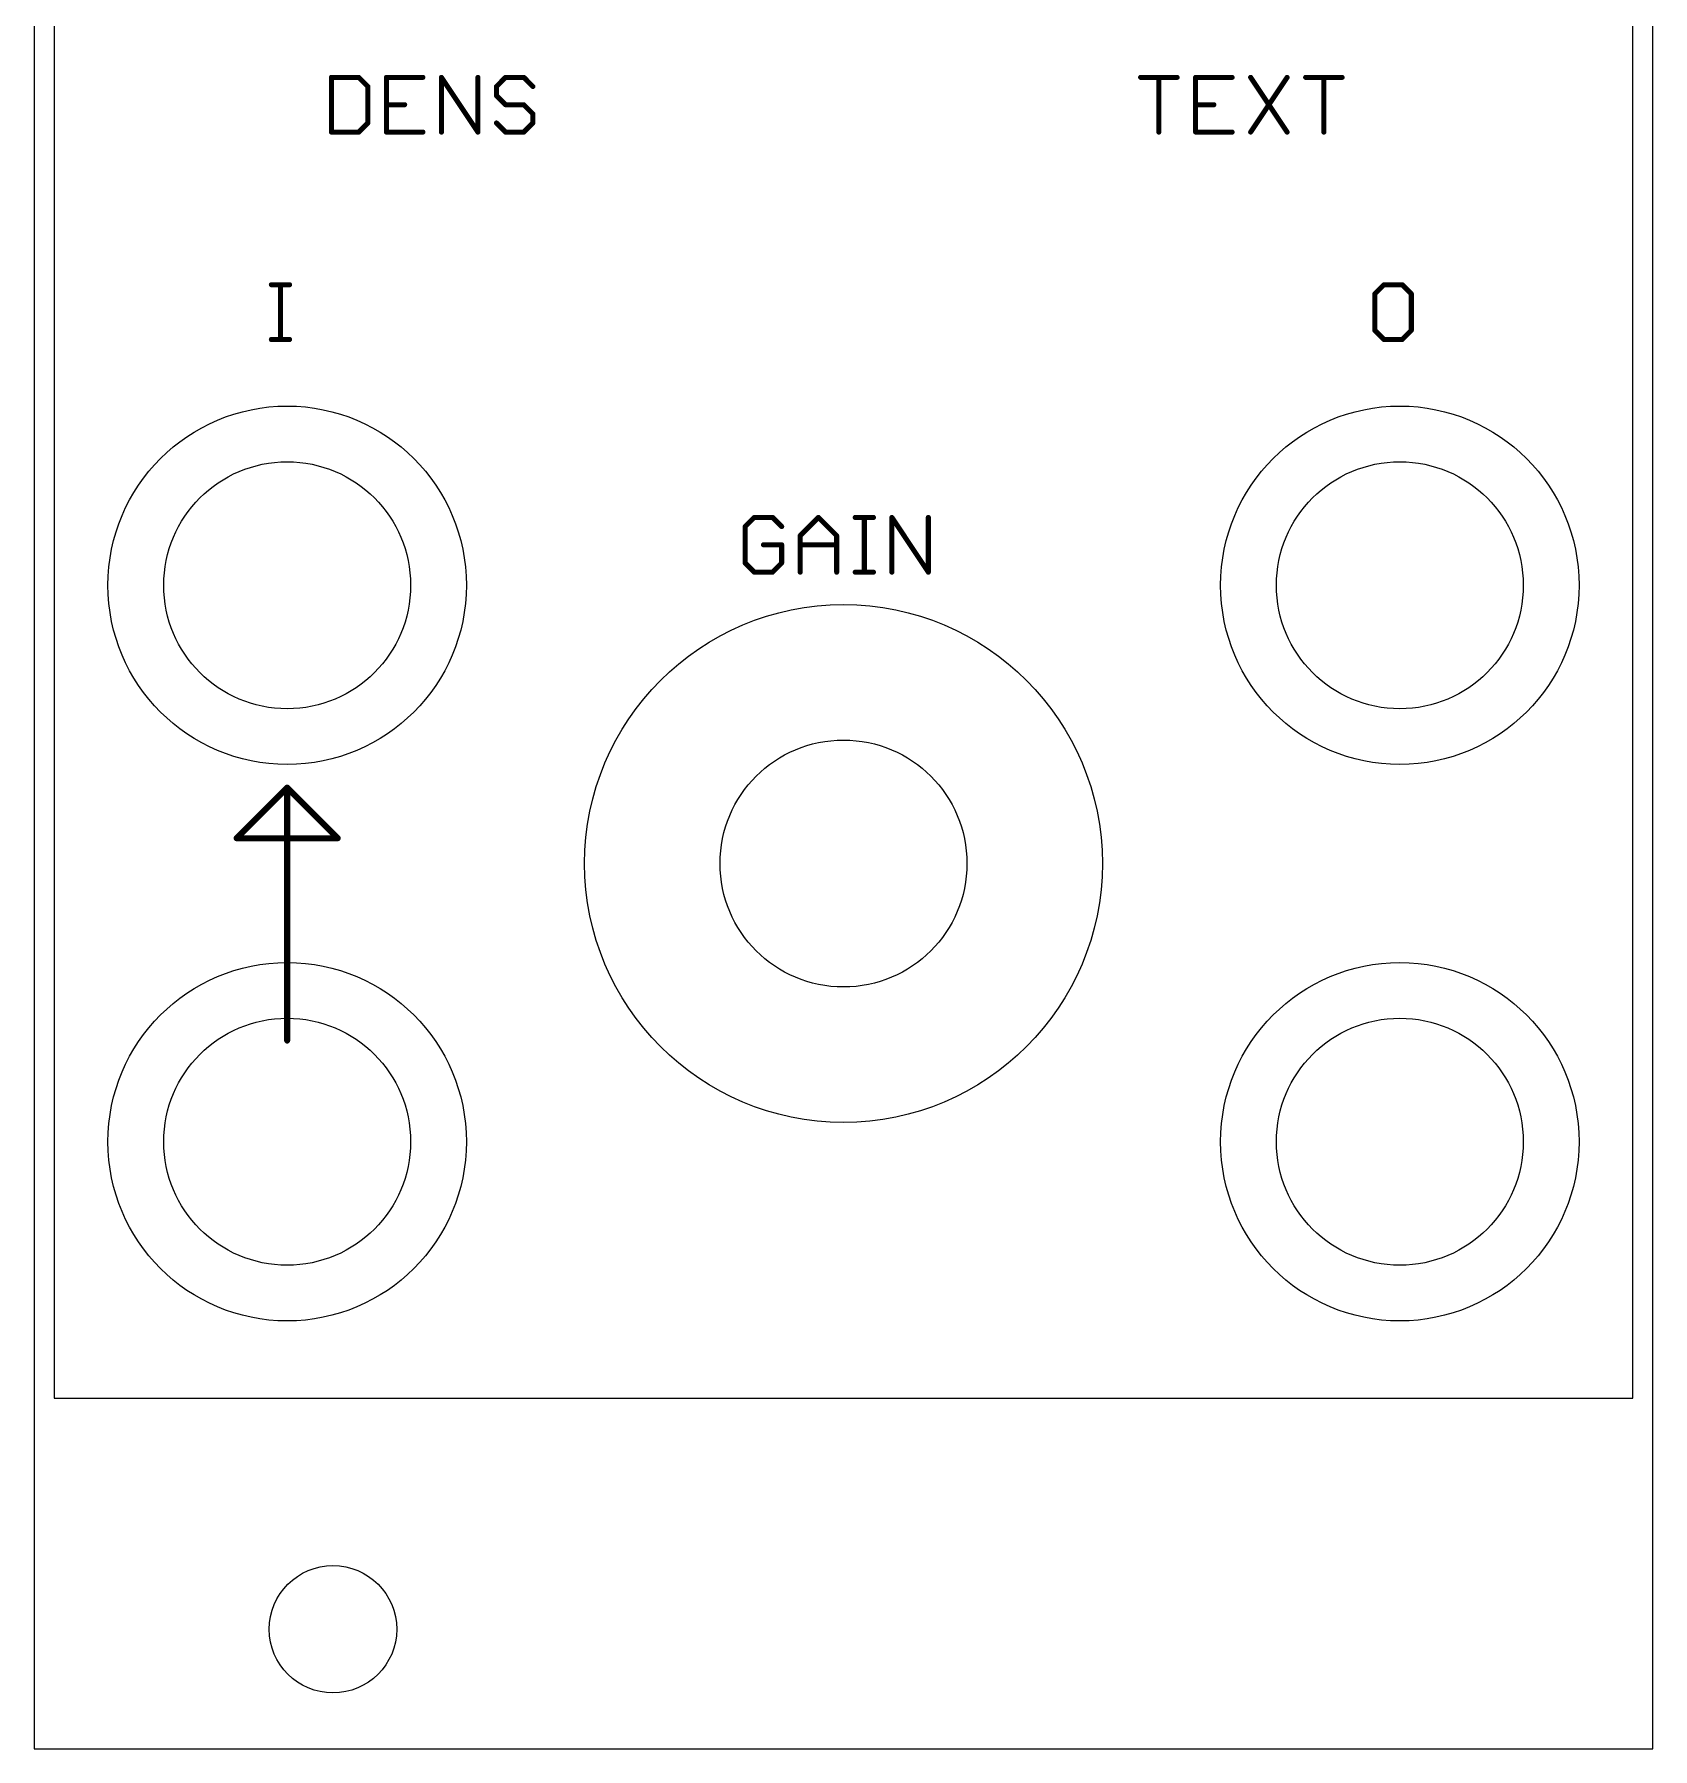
# Model space of a CAD drawing. Extents: x 0 to 41, y 0 to 128.
# Drawn here: x 0 to 40.64, y 0 to 43.04 of the extents above; entities that cross this region are included whole.
import ezdxf

# ---------------------------------------------------------------- set-up
doc = ezdxf.new("R2010")
doc.units = 0
doc.layers.add('20', color=7, linetype='CONTINUOUS')
doc.layers.add('25', color=253, linetype='CONTINUOUS')

msp = doc.modelspace()

# ---------------------------------------------------------------- linework, layer by layer
at = {"layer": '20'}
for p, q in [((0, 128.5), (0, 0)), ((40.64, 0), (40.64, 128.5)), ((0.5, 119.7), (0.5, 8.8)), ((40.14, 8.8), (40.14, 119.7)), ((0.5, 8.8), (40.14, 8.8)), ((0, 0), (40.64, 0))]:
    msp.add_line(p, q, dxfattribs=at)
for centre, radius in [((6.35, 29.21), 4.5), ((34.29, 29.21), 4.5), ((6.35, 29.21), 3.1), ((34.29, 29.21), 3.1), ((20.32, 22.225), 6.5), ((20.32, 22.225), 3.1), ((6.35, 15.24), 4.5), ((34.29, 15.24), 4.5), ((6.35, 15.24), 3.1), ((34.29, 15.24), 3.1), ((7.5, 3), 1.6)]:
    msp.add_circle(centre, radius, dxfattribs=at)
at = {"layer": '25'}
for points, const_width in [([(7.4611, 41.9627), (7.4611, 40.5885)], 0.127), ([(8.1482, 41.9627), (7.4611, 41.9627)], 0.127), ([(8.3773, 41.7336), (8.1482, 41.9627)], 0.127), ([(8.3773, 40.8175), (8.3773, 41.7336)], 0.127), ([(9.7584, 41.9627), (8.8423, 41.9627)], 0.127), ([(8.8423, 41.9627), (8.8423, 40.5885)], 0.127), ([(10.2235, 40.5885), (10.2235, 41.9627)], 0.127), ([(10.2235, 41.9627), (11.1396, 40.5885)], 0.127), ([(11.1396, 40.5885), (11.1396, 41.9627)], 0.127), ([(11.8337, 41.9627), (11.6047, 41.7336)], 0.127), ([(11.6047, 41.7336), (11.6047, 41.5046)], 0.127), ([(12.2918, 41.9627), (11.8337, 41.9627)], 0.127), ([(12.5208, 41.7336), (12.2918, 41.9627)], 0.127), ([(27.7811, 41.9627), (28.6973, 41.9627)], 0.127), ([(28.2392, 40.5885), (28.2392, 41.9627)], 0.127), ([(30.0784, 41.9627), (29.1623, 41.9627)], 0.127), ([(29.1623, 41.9627), (29.1623, 40.5885)], 0.127), ([(30.5435, 41.9627), (31.4596, 40.5885)], 0.127), ([(31.4596, 41.9627), (30.5435, 40.5885)], 0.127), ([(31.9247, 41.9627), (32.8408, 41.9627)], 0.127), ([(32.3827, 40.5885), (32.3827, 41.9627)], 0.127), ([(8.8423, 41.2756), (9.3004, 41.2756)], 0.127), ([(11.6047, 41.5046), (11.8337, 41.2756)], 0.127), ([(11.8337, 41.2756), (12.2918, 41.2756)], 0.127), ([(12.2918, 41.2756), (12.5208, 41.0466)], 0.127), ([(29.1623, 41.2756), (29.6204, 41.2756)], 0.127), ([(12.5208, 41.0466), (12.5208, 40.8175)], 0.127), ([(7.4611, 40.5885), (8.1482, 40.5885)], 0.127), ([(8.1482, 40.5885), (8.3773, 40.8175)], 0.127), ([(8.8423, 40.5885), (9.7584, 40.5885)], 0.127), ([(11.8337, 40.5885), (11.6047, 40.8175)], 0.127), ([(12.2918, 40.5885), (11.8337, 40.5885)], 0.127), ([(12.5208, 40.8175), (12.2918, 40.5885)], 0.127), ([(29.1623, 40.5885), (30.0784, 40.5885)], 0.127), ([(5.9531, 36.7557), (6.4112, 36.7557)], 0.127), ([(6.1821, 35.3815), (6.1821, 36.7557)], 0.127), ([(33.8919, 36.7557), (33.6629, 36.5266)], 0.127), ([(33.6629, 36.5266), (33.6629, 35.6105)], 0.127), ([(34.35, 36.7557), (33.8919, 36.7557)], 0.127), ([(34.579, 36.5266), (34.35, 36.7557)], 0.127), ([(34.579, 35.6105), (34.579, 36.5266)], 0.127), ([(5.9531, 35.3815), (6.4112, 35.3815)], 0.127), ([(33.6629, 35.6105), (33.8919, 35.3815)], 0.127), ([(33.8919, 35.3815), (34.35, 35.3815)], 0.127), ([(34.35, 35.3815), (34.579, 35.6105)], 0.127), ([(18.0804, 30.9137), (17.8513, 30.6846)], 0.127), ([(17.8513, 30.6846), (17.8513, 29.7685)], 0.127), ([(18.5384, 30.9137), (18.0804, 30.9137)], 0.127), ([(18.7675, 30.6846), (18.5384, 30.9137)], 0.127), ([(19.2325, 30.4556), (19.6906, 30.9137)], 0.127), ([(19.6906, 30.9137), (20.1486, 30.4556)], 0.127), ([(20.6137, 30.9137), (21.0718, 30.9137)], 0.127), ([(20.8427, 29.5395), (20.8427, 30.9137)], 0.127), ([(21.5345, 29.5395), (21.5345, 30.9137)], 0.127), ([(21.5345, 30.9137), (22.4506, 29.5395)], 0.127), ([(22.4506, 29.5395), (22.4506, 30.9137)], 0.127), ([(18.7675, 30.2266), (18.3094, 30.2266)], 0.127), ([(18.7675, 29.7685), (18.7675, 30.2266)], 0.127), ([(19.2325, 29.5395), (19.2325, 30.4556)], 0.127), ([(19.2325, 30.2266), (20.1486, 30.2266)], 0.127), ([(20.1486, 30.4556), (20.1486, 29.5395)], 0.127), ([(17.8513, 29.7685), (18.0804, 29.5395)], 0.127), ([(18.5384, 29.5395), (18.7675, 29.7685)], 0.127), ([(18.0804, 29.5395), (18.5384, 29.5395)], 0.127), ([(20.6137, 29.5395), (21.0718, 29.5395)], 0.127), ([(5.08, 22.86), (6.35, 24.13)], 0.1524), ([(6.35, 24.13), (7.62, 22.86)], 0.1524), ([(6.35, 24.13), (6.35, 22.86)], 0.1524), ([(6.35, 22.86), (5.08, 22.86)], 0.1524), ([(6.35, 17.78), (6.35, 22.86)], 0.1524), ([(7.62, 22.86), (6.35, 22.86)], 0.1524)]:
    msp.add_lwpolyline(points, dxfattribs=dict(at, const_width=const_width))
for points, const_width in [([(7.4611, 41.9944, 1), (7.4611, 41.9309)], 0.0635), ([(7.4929, 41.9627, 1), (7.4294, 41.9627)], 0.0635), ([(8.1707, 41.9851, 1), (8.1258, 41.9402)], 0.0635), ([(8.1482, 41.9309, 1), (8.1482, 41.9944)], 0.0635), ([(8.409, 41.7336, 1), (8.3455, 41.7336)], 0.0635), ([(8.3548, 41.7112, 1), (8.3997, 41.7561)], 0.0635), ([(8.8423, 41.9944, 1), (8.8423, 41.9309)], 0.0635), ([(8.8741, 41.9627, 1), (8.8106, 41.9627)], 0.0635), ([(9.7584, 41.9309, 1), (9.7584, 41.9944)], 0.0635), ([(10.2552, 41.9627, 1), (10.1917, 41.9627)], 0.0635), ([(10.2499, 41.9803, 1), (10.1971, 41.9451)], 0.0635), ([(11.1714, 41.9627, 1), (11.1079, 41.9627)], 0.0635), ([(11.6364, 41.7336, 1), (11.5729, 41.7336)], 0.0635), ([(11.5822, 41.7561, 1), (11.6271, 41.7112)], 0.0635), ([(11.8337, 41.9944, 1), (11.8337, 41.9309)], 0.0635), ([(11.8562, 41.9402, 1), (11.8113, 41.9851)], 0.0635), ([(12.3142, 41.9851, 1), (12.2693, 41.9402)], 0.0635), ([(12.2918, 41.9309, 1), (12.2918, 41.9944)], 0.0635), ([(12.4983, 41.7112, 1), (12.5432, 41.7561)], 0.0635), ([(27.7811, 41.9944, 1), (27.7811, 41.9309)], 0.0635), ([(28.2709, 41.9627, 1), (28.2074, 41.9627)], 0.0635), ([(28.6973, 41.9309, 1), (28.6973, 41.9944)], 0.0635), ([(29.1623, 41.9944, 1), (29.1623, 41.9309)], 0.0635), ([(29.1941, 41.9627, 1), (29.1306, 41.9627)], 0.0635), ([(30.0784, 41.9309, 1), (30.0784, 41.9944)], 0.0635), ([(30.5699, 41.9803, 1), (30.5171, 41.9451)], 0.0635), ([(31.486, 41.9451, 1), (31.4332, 41.9803)], 0.0635), ([(31.9247, 41.9944, 1), (31.9247, 41.9309)], 0.0635), ([(32.4145, 41.9627, 1), (32.351, 41.9627)], 0.0635), ([(32.8408, 41.9309, 1), (32.8408, 41.9944)], 0.0635), ([(8.8423, 41.3073, 1), (8.8423, 41.2438)], 0.0635), ([(9.3004, 41.2438, 1), (9.3004, 41.3073)], 0.0635), ([(11.6271, 41.5271, 1), (11.5822, 41.4822)], 0.0635), ([(11.5729, 41.5046, 1), (11.6364, 41.5046)], 0.0635), ([(11.8337, 41.3073, 1), (11.8337, 41.2438)], 0.0635), ([(11.8113, 41.2531, 1), (11.8562, 41.298)], 0.0635), ([(12.3142, 41.298, 1), (12.2693, 41.2531)], 0.0635), ([(12.2918, 41.2438, 1), (12.2918, 41.3073)], 0.0635), ([(29.1623, 41.3073, 1), (29.1623, 41.2438)], 0.0635), ([(29.6204, 41.2438, 1), (29.6204, 41.3073)], 0.0635), ([(12.5525, 41.0466, 1), (12.489, 41.0466)], 0.0635), ([(12.4983, 41.0241, 1), (12.5432, 41.069)], 0.0635), ([(7.4611, 40.6203, 1), (7.4611, 40.5568)], 0.0635), ([(7.4294, 40.5885, 1), (7.4929, 40.5885)], 0.0635), ([(8.1258, 40.611, 1), (8.1707, 40.566)], 0.0635), ([(8.1482, 40.5568, 1), (8.1482, 40.6203)], 0.0635), ([(8.3455, 40.8175, 1), (8.409, 40.8175)], 0.0635), ([(8.3997, 40.7951, 1), (8.3548, 40.84)], 0.0635), ([(8.8423, 40.6203, 1), (8.8423, 40.5568)], 0.0635), ([(8.8106, 40.5885, 1), (8.8741, 40.5885)], 0.0635), ([(9.7584, 40.5568, 1), (9.7584, 40.6203)], 0.0635), ([(10.1917, 40.5885, 1), (10.2552, 40.5885)], 0.0635), ([(11.1079, 40.5885, 1), (11.1714, 40.5885)], 0.0635), ([(11.1132, 40.5709, 1), (11.166, 40.6061)], 0.0635), ([(11.6271, 40.84, 1), (11.5822, 40.7951)], 0.0635), ([(11.8337, 40.6203, 1), (11.8337, 40.5568)], 0.0635), ([(11.8113, 40.566, 1), (11.8562, 40.611)], 0.0635), ([(12.2693, 40.611, 1), (12.3142, 40.566)], 0.0635), ([(12.2918, 40.5568, 1), (12.2918, 40.6203)], 0.0635), ([(12.489, 40.8175, 1), (12.5525, 40.8175)], 0.0635), ([(12.5432, 40.7951, 1), (12.4983, 40.84)], 0.0635), ([(28.2074, 40.5885, 1), (28.2709, 40.5885)], 0.0635), ([(29.1623, 40.6203, 1), (29.1623, 40.5568)], 0.0635), ([(29.1306, 40.5885, 1), (29.1941, 40.5885)], 0.0635), ([(30.0784, 40.5568, 1), (30.0784, 40.6203)], 0.0635), ([(30.5171, 40.6061, 1), (30.5699, 40.5709)], 0.0635), ([(31.4332, 40.5709, 1), (31.486, 40.6061)], 0.0635), ([(32.351, 40.5885, 1), (32.4145, 40.5885)], 0.0635), ([(5.9531, 36.7874, 1), (5.9531, 36.7239)], 0.0635), ([(6.2139, 36.7557, 1), (6.1504, 36.7557)], 0.0635), ([(6.4112, 36.7239, 1), (6.4112, 36.7874)], 0.0635), ([(33.6947, 36.5266, 1), (33.6312, 36.5266)], 0.0635), ([(33.8919, 36.7874, 1), (33.8919, 36.7239)], 0.0635), ([(33.9144, 36.7332, 1), (33.8695, 36.7781)], 0.0635), ([(34.3724, 36.7781, 1), (34.3275, 36.7332)], 0.0635), ([(34.35, 36.7239, 1), (34.35, 36.7874)], 0.0635), ([(34.6108, 36.5266, 1), (34.5473, 36.5266)], 0.0635), ([(33.6405, 36.5491, 1), (33.6854, 36.5042)], 0.0635), ([(34.5566, 36.5042, 1), (34.6015, 36.5491)], 0.0635), ([(5.9531, 35.4133, 1), (5.9531, 35.3498)], 0.0635), ([(6.1504, 35.3815, 1), (6.2139, 35.3815)], 0.0635), ([(6.4112, 35.3498, 1), (6.4112, 35.4133)], 0.0635), ([(33.6312, 35.6105, 1), (33.6947, 35.6105)], 0.0635), ([(33.6854, 35.633, 1), (33.6405, 35.5881)], 0.0635), ([(33.8919, 35.4133, 1), (33.8919, 35.3498)], 0.0635), ([(33.8695, 35.359, 1), (33.9144, 35.404)], 0.0635), ([(34.3275, 35.404, 1), (34.3724, 35.359)], 0.0635), ([(34.35, 35.3498, 1), (34.35, 35.4133)], 0.0635), ([(34.5473, 35.6105, 1), (34.6108, 35.6105)], 0.0635), ([(34.6015, 35.5881, 1), (34.5566, 35.633)], 0.0635), ([(17.8831, 30.6846, 1), (17.8196, 30.6846)], 0.0635), ([(17.8289, 30.7071, 1), (17.8738, 30.6622)], 0.0635), ([(18.0804, 30.9454, 1), (18.0804, 30.8819)], 0.0635), ([(18.1028, 30.8912, 1), (18.0579, 30.9361)], 0.0635), ([(18.5609, 30.9361, 1), (18.516, 30.8912)], 0.0635), ([(18.5384, 30.8819, 1), (18.5384, 30.9454)], 0.0635), ([(18.745, 30.6622, 1), (18.7899, 30.7071)], 0.0635), ([(19.713, 30.9361, 1), (19.6681, 30.8912)], 0.0635), ([(19.713, 30.8912, 1), (19.6681, 30.9361)], 0.0635), ([(20.6137, 30.9454, 1), (20.6137, 30.8819)], 0.0635), ([(20.8745, 30.9137, 1), (20.811, 30.9137)], 0.0635), ([(21.0718, 30.8819, 1), (21.0718, 30.9454)], 0.0635), ([(21.5662, 30.9137, 1), (21.5027, 30.9137)], 0.0635), ([(21.5609, 30.9313, 1), (21.5081, 30.8961)], 0.0635), ([(22.4823, 30.9137, 1), (22.4188, 30.9137)], 0.0635), ([(18.3094, 30.2583, 1), (18.3094, 30.1948)], 0.0635), ([(18.7992, 30.2266, 1), (18.7357, 30.2266)], 0.0635), ([(18.7675, 30.1948, 1), (18.7675, 30.2583)], 0.0635), ([(19.2325, 30.2583, 1), (19.2325, 30.1948)], 0.0635), ([(19.2643, 30.4556, 1), (19.2008, 30.4556)], 0.0635), ([(19.2101, 30.4781, 1), (19.255, 30.4332)], 0.0635), ([(20.1804, 30.4556, 1), (20.1169, 30.4556)], 0.0635), ([(20.1262, 30.4332, 1), (20.1711, 30.4781)], 0.0635), ([(20.1486, 30.1948, 1), (20.1486, 30.2583)], 0.0635), ([(17.8738, 29.791, 1), (17.8289, 29.7461)], 0.0635), ([(17.8196, 29.7685, 1), (17.8831, 29.7685)], 0.0635), ([(18.7357, 29.7685, 1), (18.7992, 29.7685)], 0.0635), ([(18.7899, 29.7461, 1), (18.745, 29.791)], 0.0635), ([(18.0804, 29.5712, 1), (18.0804, 29.5078)], 0.0635), ([(18.0579, 29.517, 1), (18.1028, 29.562)], 0.0635), ([(18.516, 29.562, 1), (18.5609, 29.517)], 0.0635), ([(18.5384, 29.5078, 1), (18.5384, 29.5712)], 0.0635), ([(19.2008, 29.5395, 1), (19.2643, 29.5395)], 0.0635), ([(20.1169, 29.5395, 1), (20.1804, 29.5395)], 0.0635), ([(20.6137, 29.5712, 1), (20.6137, 29.5078)], 0.0635), ([(20.811, 29.5395, 1), (20.8745, 29.5395)], 0.0635), ([(21.0718, 29.5078, 1), (21.0718, 29.5712)], 0.0635), ([(21.5027, 29.5395, 1), (21.5662, 29.5395)], 0.0635), ([(22.4188, 29.5395, 1), (22.4823, 29.5395)], 0.0635), ([(22.4242, 29.5219, 1), (22.477, 29.5571)], 0.0635), ([(6.3881, 24.13, 1), (6.3119, 24.13)], 0.0762), ([(6.3769, 24.1569, 1), (6.3231, 24.1031)], 0.0762), ([(6.3769, 24.1031, 1), (6.3231, 24.1569)], 0.0762), ([(5.08, 22.8981, 1), (5.08, 22.8219)], 0.0762), ([(5.0531, 22.8869, 1), (5.1069, 22.8331)], 0.0762), ([(6.3881, 22.86, 1), (6.3119, 22.86)], 0.0762), ([(6.35, 22.8981, 1), (6.35, 22.8219)], 0.0762), ([(6.3119, 22.86, 1), (6.3881, 22.86)], 0.0762), ([(6.35, 22.8219, 1), (6.35, 22.8981)], 0.0762), ([(7.5931, 22.8331, 1), (7.6469, 22.8869)], 0.0762), ([(7.62, 22.8219, 1), (7.62, 22.8981)], 0.0762), ([(6.3119, 17.78, 1), (6.3881, 17.78)], 0.0762)]:
    msp.add_lwpolyline(points, format="xyb", dxfattribs=dict(at, const_width=const_width))

doc.saveas('drawing.dxf')
